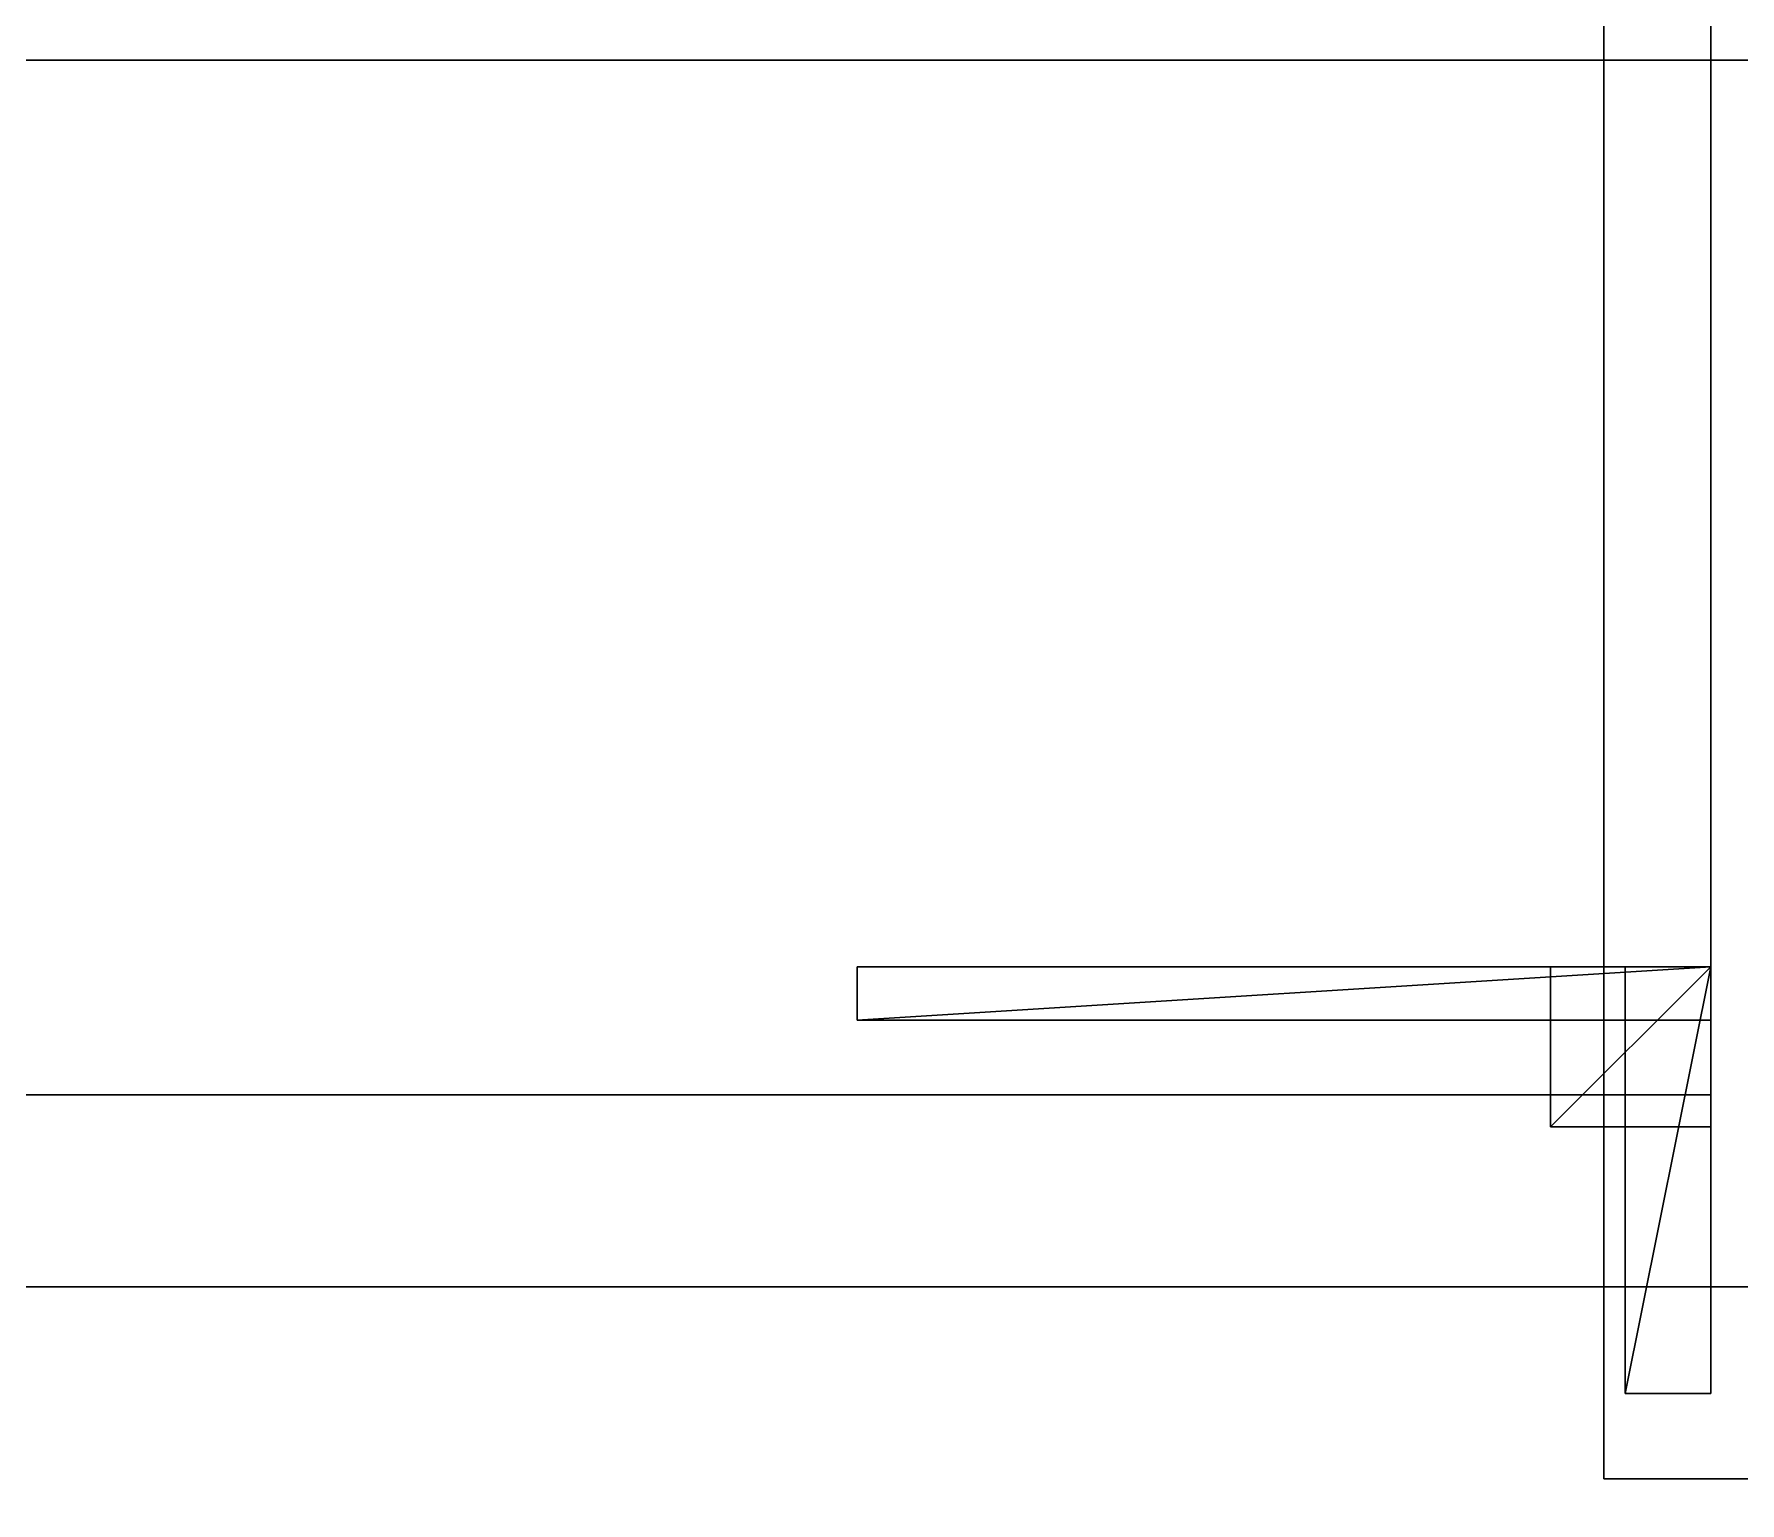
# Model space of a CAD drawing. Extents: x 0 to 6014, y -2453 to 0.
# Drawn here: x 2081.9 to 2241.7, y -1710.2 to -1572.6 of the extents above; entities that cross this region are included whole.
import ezdxf

# ---------------------------------------------------------------- set-up
doc = ezdxf.new("R2010")
doc.units = 0
for name, color, linetype in [('LAYER0', 7, 'CONTINUOUS'), ('LAYER1', 7, 'CONTINUOUS'), ('LAYER438', 254, 'CONTINUOUS'), ('LAYER440', 2, 'CONTINUOUS'), ('LAYER441', 7, 'CONTINUOUS'), ('LAYER442', 253, 'CONTINUOUS'), ('LAYER443', 253, 'CONTINUOUS'), ('LAYER444', 253, 'CONTINUOUS'), ('LAYER445', 253, 'CONTINUOUS'), ('LAYER446', 253, 'CONTINUOUS'), ('LAYER447', 253, 'CONTINUOUS'), ('LAYER456', 2, 'CONTINUOUS'), ('LAYER457', 7, 'CONTINUOUS'), ('LAYER458', 253, 'CONTINUOUS'), ('LAYER459', 253, 'CONTINUOUS'), ('LAYER460', 253, 'CONTINUOUS'), ('LAYER461', 253, 'CONTINUOUS'), ('LAYER462', 253, 'CONTINUOUS'), ('LAYER463', 253, 'CONTINUOUS'), ('LAYER472', 7, 'CONTINUOUS'), ('LAYER473', 7, 'CONTINUOUS'), ('LAYER474', 7, 'CONTINUOUS'), ('LAYER475', 7, 'CONTINUOUS'), ('LAYER476', 7, 'CONTINUOUS'), ('LAYER477', 7, 'CONTINUOUS'), ('LAYER478', 7, 'CONTINUOUS'), ('LAYER479', 7, 'CONTINUOUS'), ('LAYER480', 7, 'CONTINUOUS'), ('LAYER481', 7, 'CONTINUOUS'), ('LAYER482', 7, 'CONTINUOUS'), ('LAYER483', 7, 'CONTINUOUS'), ('LAYER507', 254, 'CONTINUOUS'), ('LAYER697', 7, 'CONTINUOUS')]:
    doc.layers.add(name, color=color, linetype=linetype)

msp = doc.modelspace()

# ---------------------------------------------------------------- linework, layer by layer
at = {"layer": 'LAYER0'}
for points, invisible_edges in [([(1510, -265), (4585, 0), (2107, -1840), (1510, -265)], 7), ([(1510, -265, 5), (2107, -1840, 5), (1510, 0, 5), (1510, -265, 5)], 3), ([(1510, 0, 5), (2107, -1840, 5), (4585, 0, 5), (1510, 0, 5)], 3), ([(2107, -1840), (4585, 0), (2107, -2453), (2107, -1840)], 3), ([(2107, -2453), (4585, 0), (4585, -640), (2107, -2453)], 5), ([(4585, 0, 5), (2107, -1840, 5), (4585, -640, 5), (4585, 0, 5)], 3), ([(2107, -1840, 5), (0, -10, 5), (0, -1840, 5), (2107, -1840, 5)], 1), ([(0, -10, 5), (2107, -1840, 5), (1065, -265, 5), (0, -10, 5)], 7), ([(0, -1840), (1065, -265), (2107, -1840), (0, -1840)], 3), ([(2107, -1840), (1065, -265), (1510, -265), (2107, -1840)], 5), ([(1065, -265, 5), (2107, -1840, 5), (1510, -265, 5), (1065, -265, 5)], 3), ([(2107, -2453), (4585, -640), (6013.69, -2453), (2107, -2453)], 3), ([(2107, -1840, 5), (6013.69, -2453, 5), (4585, -640, 5), (2107, -1840, 5)], 7)]:
    msp.add_3dface(points, dxfattribs=dict(at, invisible_edges=invisible_edges))
at = {"layer": 'LAYER1'}
for points, invisible_edges in [([(0, -1840, 5), (150, -1690, 5), (2107, -1840, 5), (0, -1840, 5)], 3), ([(2107, -1840, 5), (150, -1690, 5), (2257, -1690, 5), (2107, -1840, 5)], 5), ([(150, -1690, 2334), (2257, -1690, 5), (150, -1690, 5), (150, -1690, 2334)], 1), ([(2257, -1690, 5), (150, -1690, 2334), (2257, -1690, 2334), (2257, -1690, 5)], 1), ([(2107, -1840, 5), (2257, -1690, 5), (2107, -2453, 5), (2107, -1840, 5)], 3), ([(2107, -2453, 5), (2257, -1690, 5), (2257, -2453, 5), (2107, -2453, 5)], 1)]:
    msp.add_3dface(points, dxfattribs=dict(at, invisible_edges=invisible_edges))
at = {"layer": 'LAYER438', "invisible_edges": 1}
for points in [[(2239, -1690, 2293), (2239, -1490, 155), (2239, -1690, 155), (2239, -1690, 2293)], [(2239, -1490, 155), (2239, -1690, 2293), (2239, -1490, 2293), (2239, -1490, 155)], [(2257, -1690, 155), (2239, -1490, 155), (2257, -1490, 155), (2257, -1690, 155)], [(2239, -1490, 155), (2257, -1690, 155), (2239, -1690, 155), (2239, -1490, 155)], [(2239, -1690, 2293), (2257, -1490, 2293), (2239, -1490, 2293), (2239, -1690, 2293)], [(2257, -1490, 2293), (2239, -1690, 2293), (2257, -1690, 2293), (2257, -1490, 2293)], [(2257, -1690, 155), (2239, -1690, 2293), (2239, -1690, 155), (2257, -1690, 155)], [(2239, -1690, 2293), (2257, -1690, 155), (2257, -1690, 2293), (2239, -1690, 2293)]]:
    msp.add_3dface(points, dxfattribs=at)
at = {"layer": 'LAYER440'}
for points in [[(2159, -1660, 2239.5), (2159, -1665, 2239.5), (2159, -1660, 2262.5), (2159, -1660, 2239.5)], [(2159, -1660, 2262.5), (2159, -1665, 2239.5), (2159, -1665, 2262.5), (2159, -1660, 2262.5)], [(2159, -1660, 2262.5), (2159, -1665, 2262.5), (2239, -1660, 2262.5), (2159, -1660, 2262.5)], [(2239, -1660, 2262.5), (2159, -1665, 2262.5), (2239, -1665, 2262.5), (2239, -1660, 2262.5)], [(2159, -1660, 2262.5), (2239, -1660, 2262.5), (2159, -1660, 2239.5), (2159, -1660, 2262.5)], [(2159, -1660, 2239.5), (2239, -1660, 2262.5), (2239, -1660, 2239.5), (2159, -1660, 2239.5)], [(2159, -1660, 2239.5), (2239, -1660, 2239.5), (2159, -1665, 2239.5), (2159, -1660, 2239.5)], [(2159, -1665, 2239.5), (2239, -1660, 2239.5), (2239, -1665, 2239.5), (2159, -1665, 2239.5)], [(2239, -1660, 2262.5), (2239, -1665, 2262.5), (2239, -1660, 2239.5), (2239, -1660, 2262.5)], [(2239, -1660, 2239.5), (2239, -1665, 2262.5), (2239, -1665, 2239.5), (2239, -1660, 2239.5)], [(2159, -1665, 2239.5), (2239, -1665, 2239.5), (2159, -1665, 2262.5), (2159, -1665, 2239.5)], [(2159, -1665, 2262.5), (2239, -1665, 2239.5), (2239, -1665, 2262.5), (2159, -1665, 2262.5)]]:
    msp.add_3dface(points, dxfattribs=at)
at = {"layer": 'LAYER441', "invisible_edges": 1}
for points in [[(2239, -1660, 2239.5), (2159, -1660, 2262.5), (2239, -1660, 2262.5), (2239, -1660, 2239.5)], [(2159, -1660, 2262.5), (2239, -1660, 2239.5), (2159, -1660, 2239.5), (2159, -1660, 2262.5)], [(2239, -1665, 2262.5), (2159, -1660, 2262.5), (2159, -1665, 2262.5), (2239, -1665, 2262.5)], [(2159, -1660, 2262.5), (2239, -1665, 2262.5), (2239, -1660, 2262.5), (2159, -1660, 2262.5)], [(2159, -1665, 2239.5), (2159, -1660, 2262.5), (2159, -1660, 2239.5), (2159, -1665, 2239.5)], [(2159, -1660, 2262.5), (2159, -1665, 2239.5), (2159, -1665, 2262.5), (2159, -1660, 2262.5)], [(2239, -1660, 2239.5), (2159, -1665, 2239.5), (2159, -1660, 2239.5), (2239, -1660, 2239.5)], [(2159, -1665, 2239.5), (2239, -1660, 2239.5), (2239, -1665, 2239.5), (2159, -1665, 2239.5)], [(2239, -1665, 2262.5), (2239, -1660, 2239.5), (2239, -1660, 2262.5), (2239, -1665, 2262.5)], [(2239, -1660, 2239.5), (2239, -1665, 2262.5), (2239, -1665, 2239.5), (2239, -1660, 2239.5)], [(2159, -1665, 2239.5), (2239, -1665, 2262.5), (2159, -1665, 2262.5), (2159, -1665, 2239.5)], [(2239, -1665, 2262.5), (2159, -1665, 2239.5), (2239, -1665, 2239.5), (2239, -1665, 2262.5)]]:
    msp.add_3dface(points, dxfattribs=at)
at = {"layer": 'LAYER442'}
for points in [[(2224, -1660, 2247.5), (2224, -1675, 2247.5), (2224, -1660, 2262.5), (2224, -1660, 2247.5)], [(2224, -1660, 2262.5), (2224, -1675, 2247.5), (2224, -1675, 2262.5), (2224, -1660, 2262.5)], [(2224, -1660, 2262.5), (2224, -1675, 2262.5), (2239, -1660, 2262.5), (2224, -1660, 2262.5)], [(2239, -1660, 2262.5), (2224, -1675, 2262.5), (2239, -1675, 2262.5), (2239, -1660, 2262.5)], [(2224, -1660, 2262.5), (2239, -1660, 2262.5), (2224, -1660, 2247.5), (2224, -1660, 2262.5)], [(2224, -1660, 2247.5), (2239, -1660, 2262.5), (2239, -1660, 2247.5), (2224, -1660, 2247.5)], [(2224, -1660, 2247.5), (2239, -1660, 2247.5), (2224, -1675, 2247.5), (2224, -1660, 2247.5)], [(2224, -1675, 2247.5), (2239, -1660, 2247.5), (2239, -1675, 2247.5), (2224, -1675, 2247.5)], [(2239, -1660, 2262.5), (2239, -1675, 2262.5), (2239, -1660, 2247.5), (2239, -1660, 2262.5)], [(2239, -1660, 2247.5), (2239, -1675, 2262.5), (2239, -1675, 2247.5), (2239, -1660, 2247.5)], [(2224, -1675, 2247.5), (2239, -1675, 2247.5), (2224, -1675, 2262.5), (2224, -1675, 2247.5)], [(2224, -1675, 2262.5), (2239, -1675, 2247.5), (2239, -1675, 2262.5), (2224, -1675, 2262.5)]]:
    msp.add_3dface(points, dxfattribs=at)
at = {"layer": 'LAYER443'}
for points in [[(2224, -1660, 2247.5), (2224, -1675, 2247.5), (2224, -1660, 2262.5), (2224, -1660, 2247.5)], [(2224, -1660, 2262.5), (2224, -1675, 2247.5), (2224, -1675, 2262.5), (2224, -1660, 2262.5)], [(2224, -1660, 2262.5), (2224, -1675, 2262.5), (2239, -1660, 2262.5), (2224, -1660, 2262.5)], [(2239, -1660, 2262.5), (2224, -1675, 2262.5), (2239, -1675, 2262.5), (2239, -1660, 2262.5)], [(2224, -1660, 2262.5), (2239, -1660, 2262.5), (2224, -1660, 2247.5), (2224, -1660, 2262.5)], [(2224, -1660, 2247.5), (2239, -1660, 2262.5), (2239, -1660, 2247.5), (2224, -1660, 2247.5)], [(2224, -1660, 2247.5), (2239, -1660, 2247.5), (2224, -1675, 2247.5), (2224, -1660, 2247.5)], [(2224, -1675, 2247.5), (2239, -1660, 2247.5), (2239, -1675, 2247.5), (2224, -1675, 2247.5)], [(2239, -1660, 2262.5), (2239, -1675, 2262.5), (2239, -1660, 2247.5), (2239, -1660, 2262.5)], [(2239, -1660, 2247.5), (2239, -1675, 2262.5), (2239, -1675, 2247.5), (2239, -1660, 2247.5)], [(2224, -1675, 2247.5), (2239, -1675, 2247.5), (2224, -1675, 2262.5), (2224, -1675, 2247.5)], [(2224, -1675, 2262.5), (2239, -1675, 2247.5), (2239, -1675, 2262.5), (2224, -1675, 2262.5)]]:
    msp.add_3dface(points, dxfattribs=at)
at = {"layer": 'LAYER444'}
for points in [[(2224, -1660, 2247.5), (2224, -1675, 2247.5), (2224, -1660, 2262.5), (2224, -1660, 2247.5)], [(2224, -1660, 2262.5), (2224, -1675, 2247.5), (2224, -1675, 2262.5), (2224, -1660, 2262.5)], [(2224, -1660, 2262.5), (2224, -1675, 2262.5), (2239, -1660, 2262.5), (2224, -1660, 2262.5)], [(2239, -1660, 2262.5), (2224, -1675, 2262.5), (2239, -1675, 2262.5), (2239, -1660, 2262.5)], [(2224, -1660, 2262.5), (2239, -1660, 2262.5), (2224, -1660, 2247.5), (2224, -1660, 2262.5)], [(2224, -1660, 2247.5), (2239, -1660, 2262.5), (2239, -1660, 2247.5), (2224, -1660, 2247.5)], [(2224, -1660, 2247.5), (2239, -1660, 2247.5), (2224, -1675, 2247.5), (2224, -1660, 2247.5)], [(2224, -1675, 2247.5), (2239, -1660, 2247.5), (2239, -1675, 2247.5), (2224, -1675, 2247.5)], [(2239, -1660, 2262.5), (2239, -1675, 2262.5), (2239, -1660, 2247.5), (2239, -1660, 2262.5)], [(2239, -1660, 2247.5), (2239, -1675, 2262.5), (2239, -1675, 2247.5), (2239, -1660, 2247.5)], [(2224, -1675, 2247.5), (2239, -1675, 2247.5), (2224, -1675, 2262.5), (2224, -1675, 2247.5)], [(2224, -1675, 2262.5), (2239, -1675, 2247.5), (2239, -1675, 2262.5), (2224, -1675, 2262.5)]]:
    msp.add_3dface(points, dxfattribs=at)
at = {"layer": 'LAYER445'}
for points in [[(2224, -1660, 2247.5), (2224, -1675, 2247.5), (2224, -1660, 2262.5), (2224, -1660, 2247.5)], [(2224, -1660, 2262.5), (2224, -1675, 2247.5), (2224, -1675, 2262.5), (2224, -1660, 2262.5)], [(2224, -1660, 2262.5), (2224, -1675, 2262.5), (2239, -1660, 2262.5), (2224, -1660, 2262.5)], [(2239, -1660, 2262.5), (2224, -1675, 2262.5), (2239, -1675, 2262.5), (2239, -1660, 2262.5)], [(2224, -1660, 2262.5), (2239, -1660, 2262.5), (2224, -1660, 2247.5), (2224, -1660, 2262.5)], [(2224, -1660, 2247.5), (2239, -1660, 2262.5), (2239, -1660, 2247.5), (2224, -1660, 2247.5)], [(2224, -1660, 2247.5), (2239, -1660, 2247.5), (2224, -1675, 2247.5), (2224, -1660, 2247.5)], [(2224, -1675, 2247.5), (2239, -1660, 2247.5), (2239, -1675, 2247.5), (2224, -1675, 2247.5)], [(2239, -1660, 2262.5), (2239, -1675, 2262.5), (2239, -1660, 2247.5), (2239, -1660, 2262.5)], [(2239, -1660, 2247.5), (2239, -1675, 2262.5), (2239, -1675, 2247.5), (2239, -1660, 2247.5)], [(2224, -1675, 2247.5), (2239, -1675, 2247.5), (2224, -1675, 2262.5), (2224, -1675, 2247.5)], [(2224, -1675, 2262.5), (2239, -1675, 2247.5), (2239, -1675, 2262.5), (2224, -1675, 2262.5)]]:
    msp.add_3dface(points, dxfattribs=at)
at = {"layer": 'LAYER446'}
for points in [[(2231, -1660, 2254.5), (2231, -1700, 2254.5), (2231, -1660, 2262.5), (2231, -1660, 2254.5)], [(2231, -1660, 2262.5), (2231, -1700, 2254.5), (2231, -1700, 2262.5), (2231, -1660, 2262.5)], [(2231, -1660, 2262.5), (2231, -1700, 2262.5), (2239, -1660, 2262.5), (2231, -1660, 2262.5)], [(2239, -1660, 2262.5), (2231, -1700, 2262.5), (2239, -1700, 2262.5), (2239, -1660, 2262.5)], [(2231, -1660, 2262.5), (2239, -1660, 2262.5), (2231, -1660, 2254.5), (2231, -1660, 2262.5)], [(2231, -1660, 2254.5), (2239, -1660, 2262.5), (2239, -1660, 2254.5), (2231, -1660, 2254.5)], [(2231, -1660, 2254.5), (2239, -1660, 2254.5), (2231, -1700, 2254.5), (2231, -1660, 2254.5)], [(2231, -1700, 2254.5), (2239, -1660, 2254.5), (2239, -1700, 2254.5), (2231, -1700, 2254.5)], [(2239, -1660, 2262.5), (2239, -1700, 2262.5), (2239, -1660, 2254.5), (2239, -1660, 2262.5)], [(2239, -1660, 2254.5), (2239, -1700, 2262.5), (2239, -1700, 2254.5), (2239, -1660, 2254.5)], [(2231, -1700, 2254.5), (2239, -1700, 2254.5), (2231, -1700, 2262.5), (2231, -1700, 2254.5)], [(2231, -1700, 2262.5), (2239, -1700, 2254.5), (2239, -1700, 2262.5), (2231, -1700, 2262.5)]]:
    msp.add_3dface(points, dxfattribs=at)
at = {"layer": 'LAYER447'}
for points in [[(2159, -1660, 2246.5), (2159, -1665, 2246.5), (2159, -1660, 2262.5), (2159, -1660, 2246.5)], [(2159, -1660, 2262.5), (2159, -1665, 2246.5), (2159, -1665, 2262.5), (2159, -1660, 2262.5)], [(2159, -1660, 2262.5), (2159, -1665, 2262.5), (2239, -1660, 2262.5), (2159, -1660, 2262.5)], [(2239, -1660, 2262.5), (2159, -1665, 2262.5), (2239, -1665, 2262.5), (2239, -1660, 2262.5)], [(2159, -1660, 2262.5), (2239, -1660, 2262.5), (2159, -1660, 2246.5), (2159, -1660, 2262.5)], [(2159, -1660, 2246.5), (2239, -1660, 2262.5), (2239, -1660, 2246.5), (2159, -1660, 2246.5)], [(2159, -1660, 2246.5), (2239, -1660, 2246.5), (2159, -1665, 2246.5), (2159, -1660, 2246.5)], [(2159, -1665, 2246.5), (2239, -1660, 2246.5), (2239, -1665, 2246.5), (2159, -1665, 2246.5)], [(2239, -1660, 2262.5), (2239, -1665, 2262.5), (2239, -1660, 2246.5), (2239, -1660, 2262.5)], [(2239, -1660, 2246.5), (2239, -1665, 2262.5), (2239, -1665, 2246.5), (2239, -1660, 2246.5)], [(2159, -1665, 2246.5), (2239, -1665, 2246.5), (2159, -1665, 2262.5), (2159, -1665, 2246.5)], [(2159, -1665, 2262.5), (2239, -1665, 2246.5), (2239, -1665, 2262.5), (2159, -1665, 2262.5)]]:
    msp.add_3dface(points, dxfattribs=at)
at = {"layer": 'LAYER456'}
for points in [[(2159, -1660, 1183), (2159, -1665, 1183), (2159, -1660, 1206), (2159, -1660, 1183)], [(2159, -1660, 1206), (2159, -1665, 1183), (2159, -1665, 1206), (2159, -1660, 1206)], [(2159, -1660, 1206), (2159, -1665, 1206), (2239, -1660, 1206), (2159, -1660, 1206)], [(2239, -1660, 1206), (2159, -1665, 1206), (2239, -1665, 1206), (2239, -1660, 1206)], [(2159, -1660, 1206), (2239, -1660, 1206), (2159, -1660, 1183), (2159, -1660, 1206)], [(2159, -1660, 1183), (2239, -1660, 1206), (2239, -1660, 1183), (2159, -1660, 1183)], [(2159, -1660, 1183), (2239, -1660, 1183), (2159, -1665, 1183), (2159, -1660, 1183)], [(2159, -1665, 1183), (2239, -1660, 1183), (2239, -1665, 1183), (2159, -1665, 1183)], [(2239, -1660, 1206), (2239, -1665, 1206), (2239, -1660, 1183), (2239, -1660, 1206)], [(2239, -1660, 1183), (2239, -1665, 1206), (2239, -1665, 1183), (2239, -1660, 1183)], [(2159, -1665, 1183), (2239, -1665, 1183), (2159, -1665, 1206), (2159, -1665, 1183)], [(2159, -1665, 1206), (2239, -1665, 1183), (2239, -1665, 1206), (2159, -1665, 1206)]]:
    msp.add_3dface(points, dxfattribs=at)
at = {"layer": 'LAYER457', "invisible_edges": 1}
for points in [[(2239, -1660, 1183), (2159, -1660, 1206), (2239, -1660, 1206), (2239, -1660, 1183)], [(2159, -1660, 1206), (2239, -1660, 1183), (2159, -1660, 1183), (2159, -1660, 1206)], [(2239, -1665, 1206), (2159, -1660, 1206), (2159, -1665, 1206), (2239, -1665, 1206)], [(2159, -1660, 1206), (2239, -1665, 1206), (2239, -1660, 1206), (2159, -1660, 1206)], [(2159, -1665, 1183), (2159, -1660, 1206), (2159, -1660, 1183), (2159, -1665, 1183)], [(2159, -1660, 1206), (2159, -1665, 1183), (2159, -1665, 1206), (2159, -1660, 1206)], [(2239, -1660, 1183), (2159, -1665, 1183), (2159, -1660, 1183), (2239, -1660, 1183)], [(2159, -1665, 1183), (2239, -1660, 1183), (2239, -1665, 1183), (2159, -1665, 1183)], [(2239, -1665, 1206), (2239, -1660, 1183), (2239, -1660, 1206), (2239, -1665, 1206)], [(2239, -1660, 1183), (2239, -1665, 1206), (2239, -1665, 1183), (2239, -1660, 1183)], [(2159, -1665, 1183), (2239, -1665, 1206), (2159, -1665, 1206), (2159, -1665, 1183)], [(2239, -1665, 1206), (2159, -1665, 1183), (2239, -1665, 1183), (2239, -1665, 1206)]]:
    msp.add_3dface(points, dxfattribs=at)
at = {"layer": 'LAYER458'}
for points in [[(2224, -1660, 1191), (2224, -1675, 1191), (2224, -1660, 1206), (2224, -1660, 1191)], [(2224, -1660, 1206), (2224, -1675, 1191), (2224, -1675, 1206), (2224, -1660, 1206)], [(2224, -1660, 1206), (2224, -1675, 1206), (2239, -1660, 1206), (2224, -1660, 1206)], [(2239, -1660, 1206), (2224, -1675, 1206), (2239, -1675, 1206), (2239, -1660, 1206)], [(2224, -1660, 1206), (2239, -1660, 1206), (2224, -1660, 1191), (2224, -1660, 1206)], [(2224, -1660, 1191), (2239, -1660, 1206), (2239, -1660, 1191), (2224, -1660, 1191)], [(2224, -1660, 1191), (2239, -1660, 1191), (2224, -1675, 1191), (2224, -1660, 1191)], [(2224, -1675, 1191), (2239, -1660, 1191), (2239, -1675, 1191), (2224, -1675, 1191)], [(2239, -1660, 1206), (2239, -1675, 1206), (2239, -1660, 1191), (2239, -1660, 1206)], [(2239, -1660, 1191), (2239, -1675, 1206), (2239, -1675, 1191), (2239, -1660, 1191)], [(2224, -1675, 1191), (2239, -1675, 1191), (2224, -1675, 1206), (2224, -1675, 1191)], [(2224, -1675, 1206), (2239, -1675, 1191), (2239, -1675, 1206), (2224, -1675, 1206)]]:
    msp.add_3dface(points, dxfattribs=at)
at = {"layer": 'LAYER459'}
for points in [[(2224, -1660, 1191), (2224, -1675, 1191), (2224, -1660, 1206), (2224, -1660, 1191)], [(2224, -1660, 1206), (2224, -1675, 1191), (2224, -1675, 1206), (2224, -1660, 1206)], [(2224, -1660, 1206), (2224, -1675, 1206), (2239, -1660, 1206), (2224, -1660, 1206)], [(2239, -1660, 1206), (2224, -1675, 1206), (2239, -1675, 1206), (2239, -1660, 1206)], [(2224, -1660, 1206), (2239, -1660, 1206), (2224, -1660, 1191), (2224, -1660, 1206)], [(2224, -1660, 1191), (2239, -1660, 1206), (2239, -1660, 1191), (2224, -1660, 1191)], [(2224, -1660, 1191), (2239, -1660, 1191), (2224, -1675, 1191), (2224, -1660, 1191)], [(2224, -1675, 1191), (2239, -1660, 1191), (2239, -1675, 1191), (2224, -1675, 1191)], [(2239, -1660, 1206), (2239, -1675, 1206), (2239, -1660, 1191), (2239, -1660, 1206)], [(2239, -1660, 1191), (2239, -1675, 1206), (2239, -1675, 1191), (2239, -1660, 1191)], [(2224, -1675, 1191), (2239, -1675, 1191), (2224, -1675, 1206), (2224, -1675, 1191)], [(2224, -1675, 1206), (2239, -1675, 1191), (2239, -1675, 1206), (2224, -1675, 1206)]]:
    msp.add_3dface(points, dxfattribs=at)
at = {"layer": 'LAYER460'}
for points in [[(2224, -1660, 1191), (2224, -1675, 1191), (2224, -1660, 1206), (2224, -1660, 1191)], [(2224, -1660, 1206), (2224, -1675, 1191), (2224, -1675, 1206), (2224, -1660, 1206)], [(2224, -1660, 1206), (2224, -1675, 1206), (2239, -1660, 1206), (2224, -1660, 1206)], [(2239, -1660, 1206), (2224, -1675, 1206), (2239, -1675, 1206), (2239, -1660, 1206)], [(2224, -1660, 1206), (2239, -1660, 1206), (2224, -1660, 1191), (2224, -1660, 1206)], [(2224, -1660, 1191), (2239, -1660, 1206), (2239, -1660, 1191), (2224, -1660, 1191)], [(2224, -1660, 1191), (2239, -1660, 1191), (2224, -1675, 1191), (2224, -1660, 1191)], [(2224, -1675, 1191), (2239, -1660, 1191), (2239, -1675, 1191), (2224, -1675, 1191)], [(2239, -1660, 1206), (2239, -1675, 1206), (2239, -1660, 1191), (2239, -1660, 1206)], [(2239, -1660, 1191), (2239, -1675, 1206), (2239, -1675, 1191), (2239, -1660, 1191)], [(2224, -1675, 1191), (2239, -1675, 1191), (2224, -1675, 1206), (2224, -1675, 1191)], [(2224, -1675, 1206), (2239, -1675, 1191), (2239, -1675, 1206), (2224, -1675, 1206)]]:
    msp.add_3dface(points, dxfattribs=at)
at = {"layer": 'LAYER461'}
for points in [[(2224, -1660, 1191), (2224, -1675, 1191), (2224, -1660, 1206), (2224, -1660, 1191)], [(2224, -1660, 1206), (2224, -1675, 1191), (2224, -1675, 1206), (2224, -1660, 1206)], [(2224, -1660, 1206), (2224, -1675, 1206), (2239, -1660, 1206), (2224, -1660, 1206)], [(2239, -1660, 1206), (2224, -1675, 1206), (2239, -1675, 1206), (2239, -1660, 1206)], [(2224, -1660, 1206), (2239, -1660, 1206), (2224, -1660, 1191), (2224, -1660, 1206)], [(2224, -1660, 1191), (2239, -1660, 1206), (2239, -1660, 1191), (2224, -1660, 1191)], [(2224, -1660, 1191), (2239, -1660, 1191), (2224, -1675, 1191), (2224, -1660, 1191)], [(2224, -1675, 1191), (2239, -1660, 1191), (2239, -1675, 1191), (2224, -1675, 1191)], [(2239, -1660, 1206), (2239, -1675, 1206), (2239, -1660, 1191), (2239, -1660, 1206)], [(2239, -1660, 1191), (2239, -1675, 1206), (2239, -1675, 1191), (2239, -1660, 1191)], [(2224, -1675, 1191), (2239, -1675, 1191), (2224, -1675, 1206), (2224, -1675, 1191)], [(2224, -1675, 1206), (2239, -1675, 1191), (2239, -1675, 1206), (2224, -1675, 1206)]]:
    msp.add_3dface(points, dxfattribs=at)
at = {"layer": 'LAYER462'}
for points in [[(2231, -1660, 1198), (2231, -1700, 1198), (2231, -1660, 1206), (2231, -1660, 1198)], [(2231, -1660, 1206), (2231, -1700, 1198), (2231, -1700, 1206), (2231, -1660, 1206)], [(2231, -1660, 1206), (2231, -1700, 1206), (2239, -1660, 1206), (2231, -1660, 1206)], [(2239, -1660, 1206), (2231, -1700, 1206), (2239, -1700, 1206), (2239, -1660, 1206)], [(2231, -1660, 1206), (2239, -1660, 1206), (2231, -1660, 1198), (2231, -1660, 1206)], [(2231, -1660, 1198), (2239, -1660, 1206), (2239, -1660, 1198), (2231, -1660, 1198)], [(2231, -1660, 1198), (2239, -1660, 1198), (2231, -1700, 1198), (2231, -1660, 1198)], [(2231, -1700, 1198), (2239, -1660, 1198), (2239, -1700, 1198), (2231, -1700, 1198)], [(2239, -1660, 1206), (2239, -1700, 1206), (2239, -1660, 1198), (2239, -1660, 1206)], [(2239, -1660, 1198), (2239, -1700, 1206), (2239, -1700, 1198), (2239, -1660, 1198)], [(2231, -1700, 1198), (2239, -1700, 1198), (2231, -1700, 1206), (2231, -1700, 1198)], [(2231, -1700, 1206), (2239, -1700, 1198), (2239, -1700, 1206), (2231, -1700, 1206)]]:
    msp.add_3dface(points, dxfattribs=at)
at = {"layer": 'LAYER463'}
for points in [[(2159, -1660, 1190), (2159, -1665, 1190), (2159, -1660, 1206), (2159, -1660, 1190)], [(2159, -1660, 1206), (2159, -1665, 1190), (2159, -1665, 1206), (2159, -1660, 1206)], [(2159, -1660, 1206), (2159, -1665, 1206), (2239, -1660, 1206), (2159, -1660, 1206)], [(2239, -1660, 1206), (2159, -1665, 1206), (2239, -1665, 1206), (2239, -1660, 1206)], [(2159, -1660, 1206), (2239, -1660, 1206), (2159, -1660, 1190), (2159, -1660, 1206)], [(2159, -1660, 1190), (2239, -1660, 1206), (2239, -1660, 1190), (2159, -1660, 1190)], [(2159, -1660, 1190), (2239, -1660, 1190), (2159, -1665, 1190), (2159, -1660, 1190)], [(2159, -1665, 1190), (2239, -1660, 1190), (2239, -1665, 1190), (2159, -1665, 1190)], [(2239, -1660, 1206), (2239, -1665, 1206), (2239, -1660, 1190), (2239, -1660, 1206)], [(2239, -1660, 1190), (2239, -1665, 1206), (2239, -1665, 1190), (2239, -1660, 1190)], [(2159, -1665, 1190), (2239, -1665, 1190), (2159, -1665, 1206), (2159, -1665, 1190)], [(2159, -1665, 1206), (2239, -1665, 1190), (2239, -1665, 1206), (2159, -1665, 1206)]]:
    msp.add_3dface(points, dxfattribs=at)
at = {"layer": 'LAYER472', "invisible_edges": 1}
for points in [[(1605, -1690, 156), (2239, -1490, 156), (2239, -1690, 156), (1605, -1690, 156)], [(2239, -1490, 156), (1605, -1690, 156), (1605, -1490, 156), (2239, -1490, 156)], [(1605, -1490, 174), (2239, -1690, 174), (2239, -1490, 174), (1605, -1490, 174)], [(2239, -1690, 174), (1605, -1490, 174), (1605, -1690, 174), (2239, -1690, 174)], [(2239, -1690, 174), (2239, -1490, 156), (2239, -1490, 174), (2239, -1690, 174)], [(2239, -1490, 156), (2239, -1690, 174), (2239, -1690, 156), (2239, -1490, 156)], [(2239, -1690, 174), (1605, -1690, 156), (2239, -1690, 156), (2239, -1690, 174)], [(1605, -1690, 156), (2239, -1690, 174), (1605, -1690, 174), (1605, -1690, 156)]]:
    msp.add_3dface(points, dxfattribs=at)
at = {"layer": 'LAYER473', "invisible_edges": 1}
for points in [[(2239, -1690, 2292), (1605, -1490, 2292), (1605, -1690, 2292), (2239, -1690, 2292)], [(1605, -1490, 2292), (2239, -1690, 2292), (2239, -1490, 2292), (1605, -1490, 2292)], [(2239, -1490, 2274), (1605, -1690, 2274), (1605, -1490, 2274), (2239, -1490, 2274)], [(1605, -1690, 2274), (2239, -1490, 2274), (2239, -1690, 2274), (1605, -1690, 2274)], [(2239, -1690, 2292), (2239, -1490, 2274), (2239, -1490, 2292), (2239, -1690, 2292)], [(2239, -1490, 2274), (2239, -1690, 2292), (2239, -1690, 2274), (2239, -1490, 2274)], [(1605, -1690, 2274), (2239, -1690, 2292), (1605, -1690, 2292), (1605, -1690, 2274)], [(2239, -1690, 2292), (1605, -1690, 2274), (2239, -1690, 2274), (2239, -1690, 2292)]]:
    msp.add_3dface(points, dxfattribs=at)
at = {"layer": 'LAYER474', "invisible_edges": 1}
for points in [[(1605, -1672, 1095), (2239, -1690, 1095), (1605, -1690, 1095), (1605, -1672, 1095)], [(2239, -1690, 1095), (1605, -1672, 1095), (2239, -1672, 1095), (2239, -1690, 1095)], [(2239, -1672, 1215), (1605, -1690, 1215), (2239, -1690, 1215), (2239, -1672, 1215)], [(1605, -1690, 1215), (2239, -1672, 1215), (1605, -1672, 1215), (1605, -1690, 1215)], [(1605, -1672, 1095), (2239, -1672, 1215), (2239, -1672, 1095), (1605, -1672, 1095)], [(2239, -1672, 1215), (1605, -1672, 1095), (1605, -1672, 1215), (2239, -1672, 1215)], [(2239, -1672, 1215), (2239, -1690, 1095), (2239, -1672, 1095), (2239, -1672, 1215)], [(2239, -1690, 1095), (2239, -1672, 1215), (2239, -1690, 1215), (2239, -1690, 1095)], [(1605, -1690, 1215), (2239, -1690, 1095), (2239, -1690, 1215), (1605, -1690, 1215)], [(2239, -1690, 1095), (1605, -1690, 1215), (1605, -1690, 1095), (2239, -1690, 1095)]]:
    msp.add_3dface(points, dxfattribs=at)
at = {"layer": 'LAYER475', "invisible_edges": 1}
for points in [[(1605, -1672, 2154), (2239, -1690, 2154), (1605, -1690, 2154), (1605, -1672, 2154)], [(2239, -1690, 2154), (1605, -1672, 2154), (2239, -1672, 2154), (2239, -1690, 2154)], [(2239, -1672, 2274), (1605, -1690, 2274), (2239, -1690, 2274), (2239, -1672, 2274)], [(1605, -1690, 2274), (2239, -1672, 2274), (1605, -1672, 2274), (1605, -1690, 2274)], [(1605, -1672, 2154), (2239, -1672, 2274), (2239, -1672, 2154), (1605, -1672, 2154)], [(2239, -1672, 2274), (1605, -1672, 2154), (1605, -1672, 2274), (2239, -1672, 2274)], [(2239, -1672, 2274), (2239, -1690, 2154), (2239, -1672, 2154), (2239, -1672, 2274)], [(2239, -1690, 2154), (2239, -1672, 2274), (2239, -1690, 2274), (2239, -1690, 2154)], [(1605, -1690, 2274), (2239, -1690, 2154), (2239, -1690, 2274), (1605, -1690, 2274)], [(2239, -1690, 2154), (1605, -1690, 2274), (1605, -1690, 2154), (2239, -1690, 2154)]]:
    msp.add_3dface(points, dxfattribs=at)
at = {"layer": 'LAYER476', "invisible_edges": 1}
for points in [[(2239, -1690, 409), (1605, -1510, 409), (1605, -1690, 409), (2239, -1690, 409)], [(1605, -1510, 409), (2239, -1690, 409), (2239, -1510, 409), (1605, -1510, 409)], [(2239, -1510, 391), (1605, -1690, 391), (1605, -1510, 391), (2239, -1510, 391)], [(1605, -1690, 391), (2239, -1510, 391), (2239, -1690, 391), (1605, -1690, 391)], [(2239, -1690, 409), (2239, -1510, 391), (2239, -1510, 409), (2239, -1690, 409)], [(2239, -1510, 391), (2239, -1690, 409), (2239, -1690, 391), (2239, -1510, 391)], [(1605, -1690, 391), (2239, -1690, 409), (1605, -1690, 409), (1605, -1690, 391)], [(2239, -1690, 409), (1605, -1690, 391), (2239, -1690, 391), (2239, -1690, 409)]]:
    msp.add_3dface(points, dxfattribs=at)
at = {"layer": 'LAYER477', "invisible_edges": 1}
for points in [[(2239, -1690, 1350.5), (1605, -1510, 1350.5), (1605, -1690, 1350.5), (2239, -1690, 1350.5)], [(1605, -1510, 1350.5), (2239, -1690, 1350.5), (2239, -1510, 1350.5), (1605, -1510, 1350.5)], [(2239, -1510, 1332.5), (1605, -1690, 1332.5), (1605, -1510, 1332.5), (2239, -1510, 1332.5)], [(1605, -1690, 1332.5), (2239, -1510, 1332.5), (2239, -1690, 1332.5), (1605, -1690, 1332.5)], [(2239, -1690, 1350.5), (2239, -1510, 1332.5), (2239, -1510, 1350.5), (2239, -1690, 1350.5)], [(2239, -1510, 1332.5), (2239, -1690, 1350.5), (2239, -1690, 1332.5), (2239, -1510, 1332.5)], [(1605, -1690, 1332.5), (2239, -1690, 1350.5), (1605, -1690, 1350.5), (1605, -1690, 1332.5)], [(2239, -1690, 1350.5), (1605, -1690, 1332.5), (2239, -1690, 1332.5), (2239, -1690, 1350.5)]]:
    msp.add_3dface(points, dxfattribs=at)
at = {"layer": 'LAYER478', "invisible_edges": 1}
for points in [[(2239, -1690, 879), (1605, -1510, 879), (1605, -1690, 879), (2239, -1690, 879)], [(1605, -1510, 879), (2239, -1690, 879), (2239, -1510, 879), (1605, -1510, 879)], [(2239, -1510, 861), (1605, -1690, 861), (1605, -1510, 861), (2239, -1510, 861)], [(1605, -1690, 861), (2239, -1510, 861), (2239, -1690, 861), (1605, -1690, 861)], [(2239, -1690, 879), (2239, -1510, 861), (2239, -1510, 879), (2239, -1690, 879)], [(2239, -1510, 861), (2239, -1690, 879), (2239, -1690, 861), (2239, -1510, 861)], [(1605, -1690, 861), (2239, -1690, 879), (1605, -1690, 879), (1605, -1690, 861)], [(2239, -1690, 879), (1605, -1690, 861), (2239, -1690, 861), (2239, -1690, 879)]]:
    msp.add_3dface(points, dxfattribs=at)
at = {"layer": 'LAYER479', "invisible_edges": 1}
for points in [[(2239, -1690, 644), (1605, -1510, 644), (1605, -1690, 644), (2239, -1690, 644)], [(1605, -1510, 644), (2239, -1690, 644), (2239, -1510, 644), (1605, -1510, 644)], [(2239, -1510, 626), (1605, -1690, 626), (1605, -1510, 626), (2239, -1510, 626)], [(1605, -1690, 626), (2239, -1510, 626), (2239, -1690, 626), (1605, -1690, 626)], [(2239, -1690, 644), (2239, -1510, 626), (2239, -1510, 644), (2239, -1690, 644)], [(2239, -1510, 626), (2239, -1690, 644), (2239, -1690, 626), (2239, -1510, 626)], [(1605, -1690, 626), (2239, -1690, 644), (1605, -1690, 644), (1605, -1690, 626)], [(2239, -1690, 644), (1605, -1690, 626), (2239, -1690, 626), (2239, -1690, 644)]]:
    msp.add_3dface(points, dxfattribs=at)
at = {"layer": 'LAYER480', "invisible_edges": 1}
for points in [[(2239, -1690, 1114.75), (1605, -1510, 1114.75), (1605, -1690, 1114.75), (2239, -1690, 1114.75)], [(1605, -1510, 1114.75), (2239, -1690, 1114.75), (2239, -1510, 1114.75), (1605, -1510, 1114.75)], [(2239, -1510, 1096.75), (1605, -1690, 1096.75), (1605, -1510, 1096.75), (2239, -1510, 1096.75)], [(1605, -1690, 1096.75), (2239, -1510, 1096.75), (2239, -1690, 1096.75), (1605, -1690, 1096.75)], [(2239, -1690, 1114.75), (2239, -1510, 1096.75), (2239, -1510, 1114.75), (2239, -1690, 1114.75)], [(2239, -1510, 1096.75), (2239, -1690, 1114.75), (2239, -1690, 1096.75), (2239, -1510, 1096.75)], [(1605, -1690, 1096.75), (2239, -1690, 1114.75), (1605, -1690, 1114.75), (1605, -1690, 1096.75)], [(2239, -1690, 1114.75), (1605, -1690, 1096.75), (2239, -1690, 1096.75), (2239, -1690, 1114.75)]]:
    msp.add_3dface(points, dxfattribs=at)
at = {"layer": 'LAYER481', "invisible_edges": 1}
for points in [[(2239, -1690, 1821.25), (1605, -1510, 1821.25), (1605, -1690, 1821.25), (2239, -1690, 1821.25)], [(1605, -1510, 1821.25), (2239, -1690, 1821.25), (2239, -1510, 1821.25), (1605, -1510, 1821.25)], [(2239, -1510, 1803.25), (1605, -1690, 1803.25), (1605, -1510, 1803.25), (2239, -1510, 1803.25)], [(1605, -1690, 1803.25), (2239, -1510, 1803.25), (2239, -1690, 1803.25), (1605, -1690, 1803.25)], [(2239, -1690, 1821.25), (2239, -1510, 1803.25), (2239, -1510, 1821.25), (2239, -1690, 1821.25)], [(2239, -1510, 1803.25), (2239, -1690, 1821.25), (2239, -1690, 1803.25), (2239, -1510, 1803.25)], [(1605, -1690, 1803.25), (2239, -1690, 1821.25), (1605, -1690, 1821.25), (1605, -1690, 1803.25)], [(2239, -1690, 1821.25), (1605, -1690, 1803.25), (2239, -1690, 1803.25), (2239, -1690, 1821.25)]]:
    msp.add_3dface(points, dxfattribs=at)
at = {"layer": 'LAYER482', "invisible_edges": 1}
for points in [[(2239, -1690, 1585.875), (1605, -1510, 1585.875), (1605, -1690, 1585.875), (2239, -1690, 1585.875)], [(1605, -1510, 1585.875), (2239, -1690, 1585.875), (2239, -1510, 1585.875), (1605, -1510, 1585.875)], [(2239, -1510, 1567.875), (1605, -1690, 1567.875), (1605, -1510, 1567.875), (2239, -1510, 1567.875)], [(1605, -1690, 1567.875), (2239, -1510, 1567.875), (2239, -1690, 1567.875), (1605, -1690, 1567.875)], [(2239, -1690, 1585.875), (2239, -1510, 1567.875), (2239, -1510, 1585.875), (2239, -1690, 1585.875)], [(2239, -1510, 1567.875), (2239, -1690, 1585.875), (2239, -1690, 1567.875), (2239, -1510, 1567.875)], [(1605, -1690, 1567.875), (2239, -1690, 1585.875), (1605, -1690, 1585.875), (1605, -1690, 1567.875)], [(2239, -1690, 1585.875), (1605, -1690, 1567.875), (2239, -1690, 1567.875), (2239, -1690, 1585.875)]]:
    msp.add_3dface(points, dxfattribs=at)
at = {"layer": 'LAYER483', "invisible_edges": 1}
for points in [[(2239, -1690, 2056.625), (1605, -1510, 2056.625), (1605, -1690, 2056.625), (2239, -1690, 2056.625)], [(1605, -1510, 2056.625), (2239, -1690, 2056.625), (2239, -1510, 2056.625), (1605, -1510, 2056.625)], [(2239, -1510, 2038.625), (1605, -1690, 2038.625), (1605, -1510, 2038.625), (2239, -1510, 2038.625)], [(1605, -1690, 2038.625), (2239, -1510, 2038.625), (2239, -1690, 2038.625), (1605, -1690, 2038.625)], [(2239, -1690, 2056.625), (2239, -1510, 2038.625), (2239, -1510, 2056.625), (2239, -1690, 2056.625)], [(2239, -1510, 2038.625), (2239, -1690, 2056.625), (2239, -1690, 2038.625), (2239, -1510, 2038.625)], [(1605, -1690, 2038.625), (2239, -1690, 2056.625), (1605, -1690, 2056.625), (1605, -1690, 2038.625)], [(2239, -1690, 2056.625), (1605, -1690, 2038.625), (2239, -1690, 2038.625), (2239, -1690, 2056.625)]]:
    msp.add_3dface(points, dxfattribs=at)
at = {"layer": 'LAYER507', "invisible_edges": 1}
for points in [[(2229, -1708, 2293), (2247, -1518, 2293), (2247, -1708, 2293), (2229, -1708, 2293)], [(2247, -1518, 2293), (2229, -1708, 2293), (2229, -1518, 2293), (2247, -1518, 2293)], [(2229, -1518, 2363), (2247, -1708, 2363), (2247, -1518, 2363), (2229, -1518, 2363)], [(2247, -1708, 2363), (2229, -1518, 2363), (2229, -1708, 2363), (2247, -1708, 2363)], [(2229, -1708, 2293), (2229, -1518, 2363), (2229, -1518, 2293), (2229, -1708, 2293)], [(2229, -1518, 2363), (2229, -1708, 2293), (2229, -1708, 2363), (2229, -1518, 2363)], [(2247, -1708, 2363), (2229, -1708, 2293), (2247, -1708, 2293), (2247, -1708, 2363)], [(2229, -1708, 2293), (2247, -1708, 2363), (2229, -1708, 2363), (2229, -1708, 2293)]]:
    msp.add_3dface(points, dxfattribs=at)
at = {"layer": 'LAYER697', "invisible_edges": 1}
for points in [[(2257, -1575, 5), (150, -1690, 5), (150, -1575, 5), (2257, -1575, 5)], [(150, -1690, 5), (2257, -1575, 5), (2257, -1690, 5), (150, -1690, 5)], [(150, -1575, 155), (2257, -1575, 5), (150, -1575, 5), (150, -1575, 155)], [(2257, -1575, 5), (150, -1575, 155), (2257, -1575, 155), (2257, -1575, 5)], [(2257, -1690, 155), (150, -1575, 155), (150, -1690, 155), (2257, -1690, 155)], [(150, -1575, 155), (2257, -1690, 155), (2257, -1575, 155), (150, -1575, 155)], [(2257, -1690, 155), (150, -1690, 5), (2257, -1690, 5), (2257, -1690, 155)], [(150, -1690, 5), (2257, -1690, 155), (150, -1690, 155), (150, -1690, 5)]]:
    msp.add_3dface(points, dxfattribs=at)

# ---------------------------------------------------------------- meshes
at = {"layer": 'LAYER1'}
mesh = msp.add_polymesh((11, 2), dxfattribs=at)
for k, corner in enumerate([(2257, -1690, 2334), (2257, -2453, 2334), (150, -1690, 2334), (2257, -1690, 2334), (150, -160, 2334), (150, -1690, 2334), (915, -160, 2334), (150, -160, 2334), (915, -415, 2334), (915, -160, 2334), (1660, -415, 2334), (915, -415, 2334), (1660, -150, 2334), (1660, -415, 2334), (4435, -150, 2334), (1660, -150, 2334), (4435, -790, 2334), (4435, -150, 2334), (6013.688, -790, 2334), (4435, -790, 2334), (6013.688, -640, 2334), (4585, -640, 2334)]):
    mesh.set_mesh_vertex(divmod(k, 2), corner)

doc.saveas('drawing.dxf')
